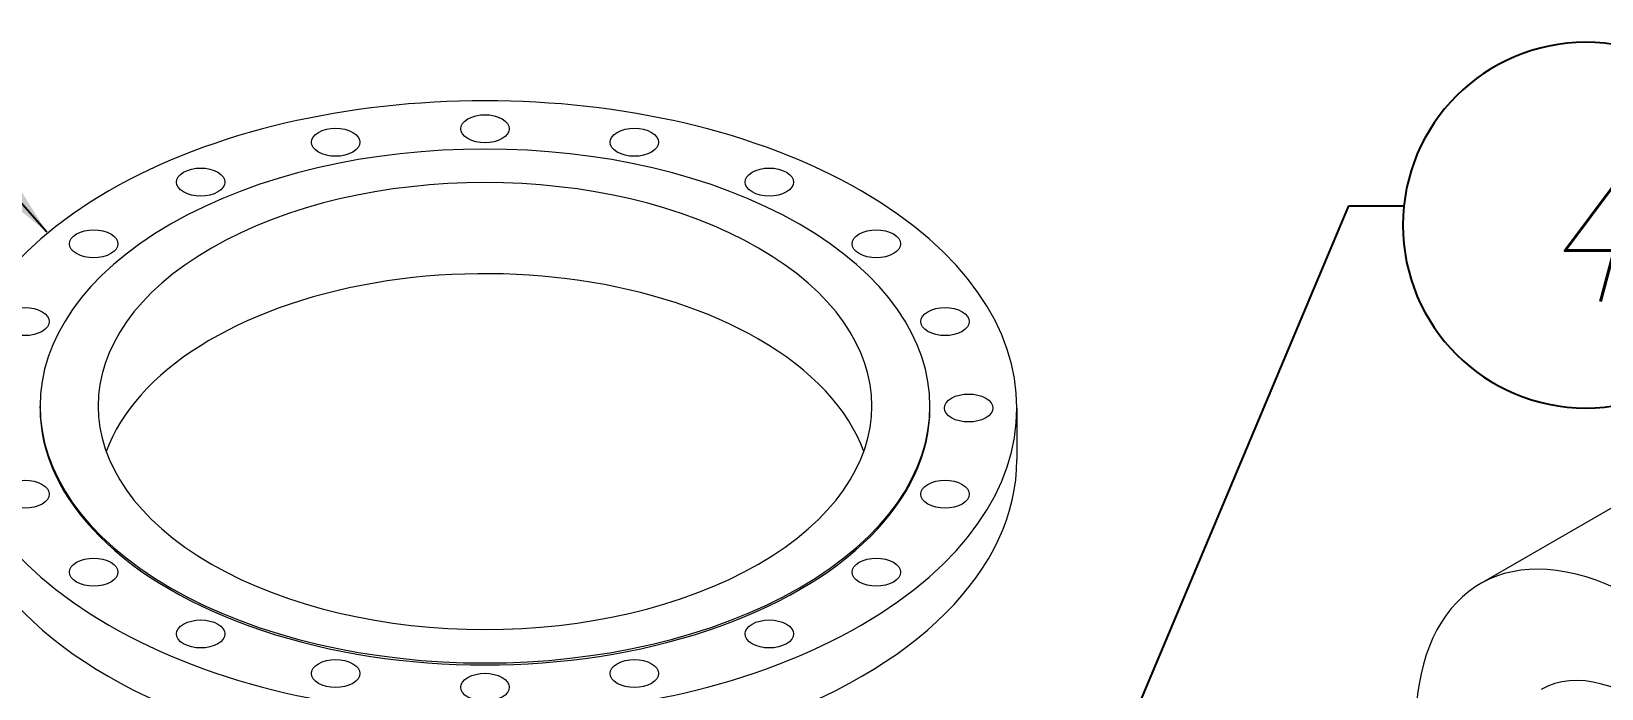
# Model space of a CAD drawing. Header units: millimetres. Extents: x -2122 to 22797, y 3569 to 89276.
# Drawn here: x 6087 to 7118, y 81842 to 82274 of the extents above; entities that cross this region are included whole.
import ezdxf
from ezdxf.enums import TextEntityAlignment as Align

# ---------------------------------------------------------------- set-up
doc = ezdxf.new("R2010")
doc.units = ezdxf.units.MM
doc.header["$LTSCALE"] = 20
doc.layers.add('IA-TEXT', color=2, linetype='Continuous')
doc.layers.add('IA-TRAZ', color=8, linetype='Continuous', lineweight=5)
doc.styles.add('ING-AMB', font='romans.shx', dxfattribs={"width": 0.75, "oblique": 15})
doc.styles.add('SALVADOR', font='romans.shx', dxfattribs={"width": 0.75, "oblique": 15})
doc.dimstyles.new('ING-AMB 16', dxfattribs={"dimscale": 16, "dimtxt": 3, "dimasz": 2.5, "dimexe": 1, "dimexo": 1, "dimgap": 1, "dimtad": 1, "dimdec": 0, "dimzin": 0, "dimdsep": 46, "dimtxsty": 'ING-AMB', "dimcen": 0.1, "dimclrd": 7, "dimclre": 7, "dimclrt": 2, "dimadec": 0, "dimazin": 0, "dimtfac": 1, "dimtdec": 0, "dimtmove": 0, "dimatfit": 0, "dimfxl": 1.25, "dimtfill": 1, "dimtolj": 1, "dimtzin": 0, "dimarcsym": 1})

# ---------------------------------------------------------------- blocks, each defined once
blk = doc.blocks.new('EJE')
blk.add_circle((0, 6), 6)
at = {"style": 'SALVADOR', "oblique": 15, "width": 0.75}
blk.add_attdef('N', text='', height=5, dxfattribs=at).set_placement((0, 6), align=Align.MIDDLE)
blk = doc.blocks.new('A$C6cb7b9ed')
at = {"color": 0, "linetype": 'Continuous', "lineweight": 0, "extrusion": (2.77556e-16, 0.816497, 0.57735)}
for p, q in [((-2376.8, 6059.9), (-2376.8, 6061.2)), ((-1792.6, 6059.9), (-1792.6, 6061.2)), ((-2376.8, 6060.5), (-2376.8, 6060)), ((-1792.6, 6060.5), (-1792.6, 6061.1)), ((-1735.4, 6026.1), (-1735.4, 6059.9)), ((-2364.1, 6012), (-2364.1, 6012)), ((-1805.3, 6012), (-1805.3, 6012)), ((-1340.4, 5997), (-1431.3, 5944.5))]:
    blk.add_line(p, q, dxfattribs=at)
at = {"color": 0, "linetype": 'Continuous', "lineweight": 0}
for centre, major_axis, start_param, end_param in [((-2084.7, 6059.9), (-349.2, 0), -2.356194, 3.926991), ((-2084.7, 6243.2), (-15.9, 0), -5.497787, 0.785398), ((-2084.7, 6061.2), (-292.1, 0), -2.356194, 3.926991), ((-2182.8, 6234.3), (-15.9, 0), -5.497787, 0.785398), ((-1986.6, 6234.3), (15.9, 0), -5.497787, 0.785398), ((-2084.7, 6061.2), (-254, 0), -2.356194, 3.926991), ((-2271.3, 6208.2), (-15.9, 0), -5.497787, 0.785398), ((-1898.1, 6208.2), (15.9, 0), -5.497787, 0.785398), ((-2341.6, 6167.7), (15.9, 0), -5.497787, 0.785398), ((-1827.8, 6167.7), (15.9, 0), -5.497787, 0.785398), ((-2084.7, 6001.4), (-254, 0), -2.356194, -0.205081), ((-2386.7, 6116.6), (-15.9, 0), -5.497787, 0.785398), ((-1782.7, 6116.6), (15.9, 0), -5.497787, 0.785398), ((-2084.7, 6001.4), (254, 0), 0.205081, 0.785398), ((-1767.2, 6059.9), (-15.9, 0), -5.497787, 0.785398), ((-2084.7, 6059.9), (-292.1, 0), 0, 3.141593), ((-2084.7, 6026.1), (-349.2, 0), 0, 3.141593), ((-2386.7, 6003.3), (-15.9, 0), -3.926991, 2.356194), ((-1782.7, 6003.3), (-15.9, 0), -5.497787, 0.785398), ((-2084.7, 6026.1), (-279.4, 0), 0.105387, 0.105516), ((-2084.5, 6026.1), (279.2, 0), -0.105516, -0.105387), ((-2341.6, 5952.2), (-15.9, 0), -5.497787, 0.785398), ((-1827.8, 5952.2), (15.9, 0), -5.497787, 0.785398), ((-1328.8, 5767), (102.5, -177.5), -0.241372, 4.069927), ((-2271.3, 5911.6), (-15.9, 0), -5.497787, 0.785398), ((-1898.1, 5911.6), (-15.9, 0), -5.497787, 0.785398), ((-2182.8, 5885.6), (-15.9, 0), -5.497787, 0.785398), ((-2084.7, 5876.6), (-15.9, 0), -3.926991, 2.356194), ((-1986.6, 5885.6), (15.9, 0), -5.497787, 0.785398), ((-1328.8, 5767), (62.5, -108.2), 0, 3.141593)]:
    blk.add_ellipse(centre, major_axis=major_axis, ratio=0.57735, start_param=start_param, end_param=end_param, dxfattribs=at)
at = {"color": 0, "linetype": 'Continuous', "lineweight": 0, "extrusion": (2.93652e-17, -1.66533e-16, -1)}
blk.add_ellipse((-2081.3, 5999.5), major_axis=(279.4, 0), ratio=0.57735, start_param=-0.101576, end_param=-0.101448, dxfattribs=at)

msp = doc.modelspace()

# ---------------------------------------------------------------- block references
at = {"layer": 'IA-TEXT'}
ref = msp.add_blockref('EJE', (7107.7, 82026.4, 30576.3), dxfattribs=dict(at, xscale=-20, yscale=20, zscale=20))
ref.add_attrib('N', '4', dxfattribs={"layer": '0', "height": 100, "style": 'SALVADOR', "oblique": 15, "width": 0.75}).set_placement((7107.7, 82146.4, 30576.3), align=Align.MIDDLE)
at = {"layer": 'IA-TRAZ'}
msp.add_blockref('A$C6cb7b9ed', (8469.8, 75966.5, 10192.1), dxfattribs=at)

# ---------------------------------------------------------------- leaders
at = {"layer": 'IA-TEXT'}
for points in [[(6097.5, 82141.7), (5981.6, 82273.6), (5945.4, 82273.6)], [(6765.2, 81714.8, 30576.3), (6952.2, 82159, 30576.3), (6988.4, 82159, 30576.3)]]:
    msp.add_leader(points, dimstyle='ING-AMB 16', override={"dimgap": 1, "dimtad": 0}, dxfattribs=at)

doc.saveas('drawing.dxf')
